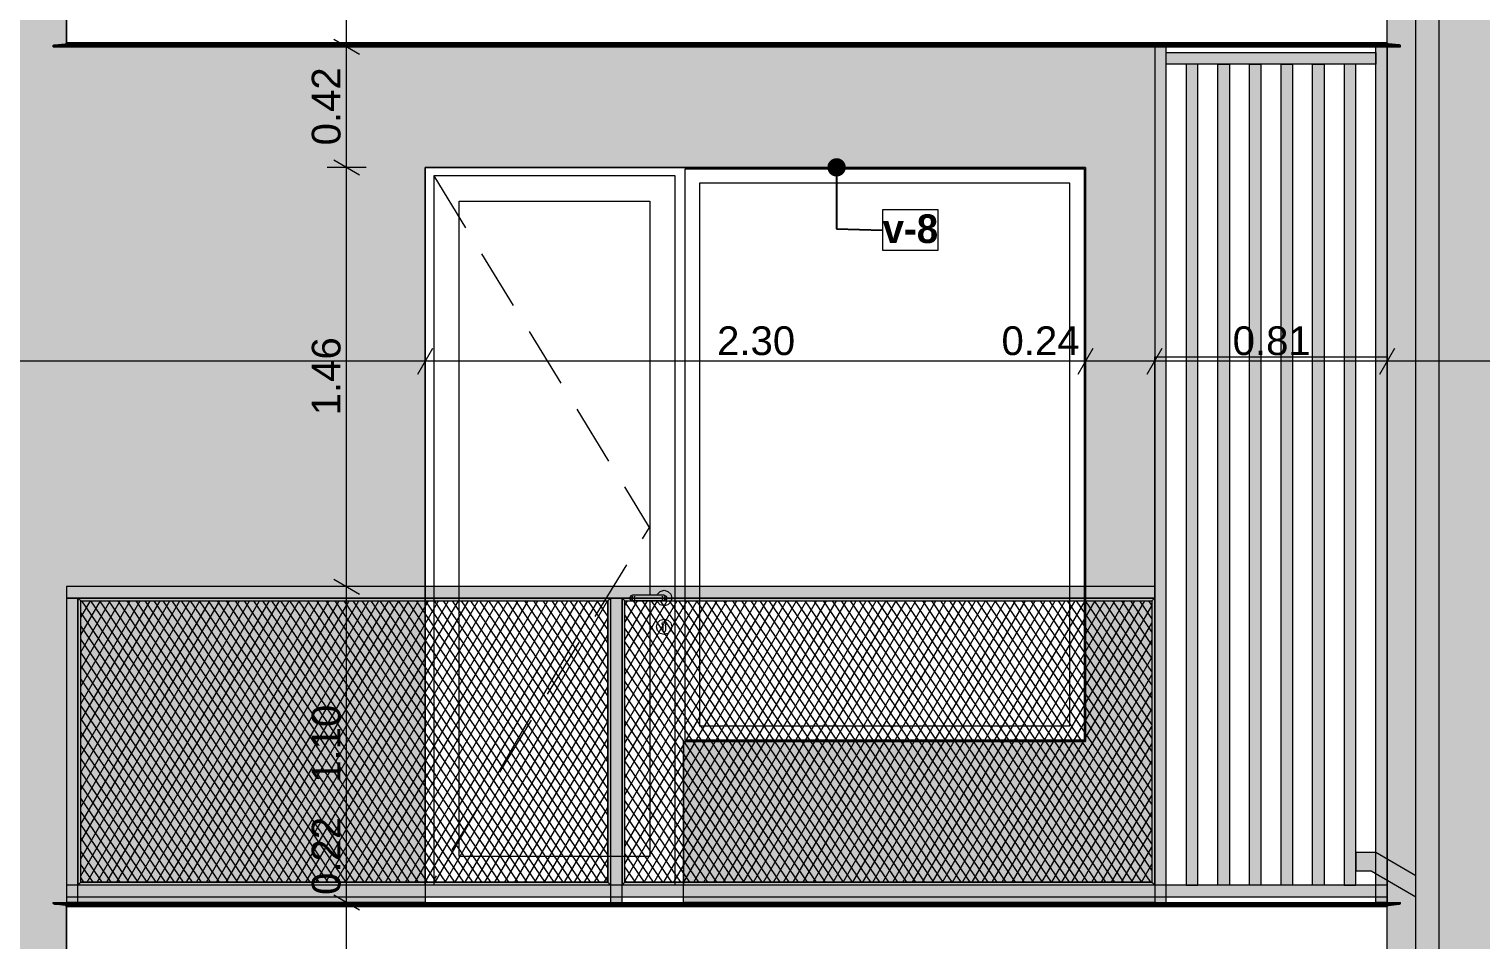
# Model space of a CAD drawing. Header units: millimetres. Extents: x 475206255 to 476720147, y 4620882299 to 4621447368.
# Drawn here: x 475431311 to 475436368, y 4621089916 to 4621093089 of the extents above; entities that cross this region are included whole.
import ezdxf

# ---------------------------------------------------------------- set-up
doc = ezdxf.new("R2010")
doc.units = ezdxf.units.MM
doc.header["$MEASUREMENT"] = 0
doc.set_wipeout_variables(frame=1)
doc.linetypes.add('Hidden Line', pattern=[317.5, 211.666667, -105.833333])
for name, color, linetype, lineweight in [('0_Pen_No__250_Pen_No__255', 255, 'Continuous', 0), ('0_Pen_No__250_Pen_No__7', 7, 'Continuous', 0), ('2D Drafting - General_Pen_No__7_Pen_No__7', 7, 'Continuous', 0), ('Dimensioning - General_Pen_No__142', 142, 'Continuous', 0), ('New_2D Drafting - General_Pen_No__30_Pen_No__9_Pen_No__9_Pen_No__255', 255, 'Continuous', 0), ('New_2D Drafting - General_Pen_No__30_Pen_No__9_Pen_No__9_Pen_No__7', 7, 'Continuous', 0), ('New_2D Drafting - General_Pen_No__4', 7, 'Continuous', 0), ('New_2D Drafting - General_Pen_No__7', 7, 'Continuous', 0), ('New_Annotation - Label_Pen_No__1', 1, 'Continuous', 0), ('New_Structural - Bearing_Pen_No__250', 7, 'Continuous', 0), ('Structural - Bearing_Pen_No__250', 7, 'Continuous', 0)]:
    doc.layers.add(name, color=color, linetype=linetype, lineweight=lineweight)
doc.layers.add('Dimensioning - General', color=7, linetype='Continuous')
doc.layers.add('New_2D Drafting - General_Pen_No__30_Pen_No__9_Pen_No__9_Pen_No__254', color=7, linetype='Continuous', lineweight=0, true_color=0xcccccc)
doc.styles.add('GENERATED_STYLE_2', font='arial.ttf')
doc.styles.add('GENERATED_STYLE_5', font='')
doc.styles.get('GENERATED_STYLE_5').set_extended_font_data('Avaza', bold=True)
doc.dimstyles.new('GENERATED_STYLE__1', dxfattribs={"dimtxt": 100, "dimasz": 68.640772, "dimexe": 0.18, "dimexo": 0.0625, "dimgap": 0, "dimtad": 1, "dimlfac": 0.001, "dimzin": 0, "dimdsep": 46, "dimtxsty": 'GENERATED_STYLE_2', "dimblk": 'ARROWHEAD_2', "dimblk1": 'ARROWHEAD_2', "dimblk2": 'ARROWHEAD_2', "dimcen": 0.09, "dimse1": 1, "dimse2": 1, "dimclrd": 142, "dimclre": 142, "dimclrt": 142, "dimadec": 0, "dimazin": 0, "dimtfac": 1, "dimtdec": 4, "dimtmove": 0, "dimatfit": 3, "dimfxl": 1, "dimtolj": 1, "dimtzin": 0, "dimarcsym": 0})
doc.dimstyles.new('GENERATED_STYLE__18', dxfattribs={"dimtxt": 100, "dimasz": 68.640772, "dimexe": 0.18, "dimexo": 0.0625, "dimgap": 0, "dimtad": 1, "dimtih": 1, "dimtoh": 1, "dimlfac": 0.001, "dimzin": 0, "dimdsep": 46, "dimtxsty": 'GENERATED_STYLE_2', "dimblk": 'ARROWHEAD_2', "dimblk1": 'ARROWHEAD_2', "dimblk2": 'ARROWHEAD_2', "dimcen": 0.09, "dimse1": 1, "dimse2": 1, "dimclrd": 142, "dimclre": 142, "dimclrt": 142, "dimadec": 0, "dimazin": 0, "dimtfac": 1, "dimtdec": 4, "dimtmove": 0, "dimatfit": 3, "dimfxl": 1, "dimtolj": 1, "dimtzin": 0, "dimarcsym": 0})
doc.dimstyles.new('GENERATED_STYLE__33', dxfattribs={"dimtxt": 0.18, "dimasz": 127.68, "dimexe": 0.18, "dimexo": 0.0625, "dimgap": 0, "dimtad": 0, "dimtih": 1, "dimtoh": 1, "dimdec": 4, "dimzin": 0, "dimdsep": 46, "dimcen": 0.09, "dimadec": 0, "dimazin": 0, "dimtfac": 1, "dimtdec": 4, "dimtmove": 0, "dimatfit": 3, "dimldrblk": 'ARROWHEAD_11', "dimfxl": 1, "dimtolj": 1, "dimtzin": 0, "dimarcsym": 0})
pattern_1 = [(60, (475826095.757, 4621095193.19), (-25.980762, 15), []), (124.306619, (475826095.757, 4621095193.19), (23.8156986, 11.25), [])]

# ---------------------------------------------------------------- blocks, each defined once
blk = doc.blocks.new('ARROWHEAD_11')
at = {"color": 0, "linetype": 'Continuous', "lineweight": 0}
blk.add_line((0, 0), (-1, 0), dxfattribs=at)
at = {"color": 0, "linetype": 'Continuous', "lineweight": 0, "const_width": 0.25, "flags": 128}
blk.add_lwpolyline([(-0.125, 0, 1), (0.125, 0, 1)], format="xyb", close=True, dxfattribs=at)
blk = doc.blocks.new('*D2090', base_point=(475826095.8, 4621095193.2))
at = {"layer": 'Dimensioning - General_Pen_No__142', "color": 142, "linetype": 'Continuous', "lineweight": 0, "transparency": 16777216}
for p, q in [((475434415.7, 4621084878.1), (475434467.9, 4621084968.4)), ((475434441.8, 4621084991), (475434441.8, 4621084855.5)), ((475439685.7, 4621084878.1), (475439737.9, 4621084968.4)), ((475439711.8, 4621084991), (475439711.8, 4621084855.5)), ((475439711.8, 4621084923.2), (475434441.8, 4621084923.2)), ((475439756, 4621084923.2), (475439711.8, 4621084923.2))]:
    blk.add_line(p, q, dxfattribs=at)
at = {"layer": 'Dimensioning - General_Pen_No__142', "color": 142, "lineweight": 0, "transparency": 16777216, "insert": (475436943.4, 4621084943.2), "char_height": 100, "attachment_point": 7, "style": 'GENERATED_STYLE_2'}
blk.add_mtext('\\A1;{\\pql;\\fArial|b0|i0|c204|p0;\\W1.000000;5.27}', dxfattribs=at)
blk = doc.blocks.new('ARROWHEAD_2')
at = {"color": 0, "linetype": 'Continuous', "lineweight": 0}
for p, q in [((0, 0), (-1, 0)), ((-0.378, -0.655), (0.378, 0.655))]:
    blk.add_line(p, q, dxfattribs=at)
blk = doc.blocks.new('*D2094', base_point=(475826095.8, 4621095193.2))
at = {"layer": 'Dimensioning - General_Pen_No__142', "color": 142, "linetype": 'Continuous', "lineweight": 0, "transparency": 16777216}
for p, q in [((475429216.1, 4621084878.1), (475429268.2, 4621084968.4)), ((475429242.1, 4621084991), (475429242.1, 4621084855.5)), ((475432815.7, 4621084878.1), (475432867.9, 4621084968.4)), ((475432841.8, 4621084991), (475432841.8, 4621084855.5)), ((475432841.8, 4621084923.2), (475429242.1, 4621084923.2))]:
    blk.add_line(p, q, dxfattribs=at)
at = {"layer": 'Dimensioning - General_Pen_No__142', "color": 142, "lineweight": 0, "transparency": 16777216, "insert": (475430908.5, 4621084943.2), "char_height": 100, "attachment_point": 7, "style": 'GENERATED_STYLE_2'}
blk.add_mtext('\\A1;{\\pql;\\fArial|b0|i0|c204|p0;\\W1.000000;3.60}', dxfattribs=at)
blk = doc.blocks.new('*D2104', base_point=(475826095.8, 4621095193.2))
at = {"layer": 'Dimensioning - General_Pen_No__142', "color": 142, "linetype": 'Continuous', "lineweight": 0, "transparency": 16777216}
for p, q in [((475432485.3, 4621090047), (475432349.8, 4621090047)), ((475432372.4, 4621090073.1), (475432462.7, 4621090021)), ((475432417.5, 4621089827), (475432417.5, 4621090047)), ((475432485.3, 4621089827), (475432349.8, 4621089827)), ((475432372.4, 4621089853.1), (475432462.7, 4621089801))]:
    blk.add_line(p, q, dxfattribs=at)
blk = doc.blocks.new('*D2105', base_point=(475826095.8, 4621095193.2))
at = {"layer": 'Dimensioning - General_Pen_No__142', "color": 142, "linetype": 'Continuous', "lineweight": 0, "transparency": 16777216}
for p, q in [((475432485.3, 4621091147.1), (475432349.8, 4621091147.1)), ((475432372.4, 4621091173.1), (475432462.7, 4621091121)), ((475432417.5, 4621090047), (475432417.5, 4621091147.1)), ((475432485.3, 4621090047), (475432349.8, 4621090047)), ((475432372.4, 4621090073.1), (475432462.7, 4621090021))]:
    blk.add_line(p, q, dxfattribs=at)
at = {"layer": 'Dimensioning - General_Pen_No__142', "color": 142, "lineweight": 0, "transparency": 16777216, "char_height": 100, "attachment_point": 7, "rotation": 90, "style": 'GENERATED_STYLE_2'}
for s, insert in [('\\A1;{\\pql;\\fArial|b0|i0|c204|p0;\\W1.000000;1.10}', (475432397.5, 4621090463.6)), ('\\A1;{\\pql;\\fArial|b0|i0|c204|p0;\\W1.000000;0.22}', (475432397.5, 4621090073.2))]:
    blk.add_mtext(s, dxfattribs=dict(at, insert=insert))
blk = doc.blocks.new('*D2106', base_point=(475826095.8, 4621095193.2))
at = {"layer": 'Dimensioning - General_Pen_No__142', "color": 142, "linetype": 'Continuous', "lineweight": 0, "transparency": 16777216}
for p, q in [((475432485.3, 4621092607), (475432349.8, 4621092607)), ((475432372.4, 4621092633.1), (475432462.7, 4621092581)), ((475432417.5, 4621091147.1), (475432417.5, 4621092607)), ((475432485.3, 4621091147.1), (475432349.8, 4621091147.1)), ((475432372.4, 4621091173.1), (475432462.7, 4621091121))]:
    blk.add_line(p, q, dxfattribs=at)
at = {"layer": 'Dimensioning - General_Pen_No__142', "color": 142, "lineweight": 0, "transparency": 16777216, "insert": (475432397.5, 4621091743.6), "char_height": 100, "attachment_point": 7, "rotation": 90, "style": 'GENERATED_STYLE_2'}
blk.add_mtext('\\A1;{\\pql;\\fArial|b0|i0|c204|p0;\\W1.000000;1.46}', dxfattribs=at)
blk = doc.blocks.new('*D2107', base_point=(475826095.8, 4621095193.2))
at = {"layer": 'Dimensioning - General_Pen_No__142', "color": 142, "linetype": 'Continuous', "lineweight": 0, "transparency": 16777216}
for p, q in [((475432485.3, 4621093027), (475432349.8, 4621093027)), ((475432372.4, 4621093053.1), (475432462.7, 4621093001)), ((475432417.5, 4621092607), (475432417.5, 4621093027)), ((475432485.3, 4621092607), (475432349.8, 4621092607)), ((475432372.4, 4621092633.1), (475432462.7, 4621092581))]:
    blk.add_line(p, q, dxfattribs=at)
at = {"layer": 'Dimensioning - General_Pen_No__142', "color": 142, "lineweight": 0, "transparency": 16777216, "insert": (475432397.5, 4621092683.6), "char_height": 100, "attachment_point": 7, "rotation": 90, "style": 'GENERATED_STYLE_2'}
blk.add_mtext('\\A1;{\\pql;\\fArial|b0|i0|c204|p0;\\W1.000000;0.42}', dxfattribs=at)
blk = doc.blocks.new('*D2108', base_point=(475826095.8, 4621095193.2))
at = {"layer": 'Dimensioning - General_Pen_No__142', "color": 142, "linetype": 'Continuous', "lineweight": 0, "transparency": 16777216}
for p, q in [((475432372.4, 4621094373.1), (475432462.7, 4621094321)), ((475432485.3, 4621094347.1), (475432349.8, 4621094347.1)), ((475432417.5, 4621093027), (475432417.5, 4621094347.1)), ((475432485.3, 4621093027), (475432349.8, 4621093027)), ((475432372.4, 4621093053.1), (475432462.7, 4621093001))]:
    blk.add_line(p, q, dxfattribs=at)
at = {"layer": 'Dimensioning - General_Pen_No__142', "color": 142, "lineweight": 0, "transparency": 16777216, "insert": (475432397.5, 4621093553.6), "char_height": 100, "attachment_point": 7, "rotation": 90, "style": 'GENERATED_STYLE_2'}
blk.add_mtext('\\A1;{\\pql;\\fArial|b0|i0|c204|p0;\\W1.000000;1.32}', dxfattribs=at)
blk = doc.blocks.new('*D2116', base_point=(475826095.8, 4621095193.2))
at = {"layer": 'Dimensioning - General_Pen_No__142', "color": 142, "linetype": 'Continuous', "lineweight": 0, "transparency": 16777216}
for p, q in [((475424003.7, 4621090047), (475423868.2, 4621090047)), ((475423890.8, 4621090073.1), (475423981.1, 4621090021)), ((475423935.9, 4621089827), (475423935.9, 4621090047)), ((475424003.7, 4621089827), (475423868.2, 4621089827)), ((475423890.8, 4621089853.1), (475423981.1, 4621089801))]:
    blk.add_line(p, q, dxfattribs=at)
blk = doc.blocks.new('*D2117', base_point=(475826095.8, 4621095193.2))
at = {"layer": 'Dimensioning - General_Pen_No__142', "color": 142, "linetype": 'Continuous', "lineweight": 0, "transparency": 16777216}
for p, q in [((475424003.7, 4621091147.1), (475423868.2, 4621091147.1)), ((475423890.8, 4621091173.1), (475423981.1, 4621091121)), ((475423935.9, 4621090047), (475423935.9, 4621091147.1)), ((475424003.7, 4621090047), (475423868.2, 4621090047)), ((475423890.8, 4621090073.1), (475423981.1, 4621090021))]:
    blk.add_line(p, q, dxfattribs=at)
at = {"layer": 'Dimensioning - General_Pen_No__142', "color": 142, "lineweight": 0, "transparency": 16777216, "char_height": 100, "attachment_point": 7, "rotation": 90, "style": 'GENERATED_STYLE_2'}
for s, insert in [('\\A1;{\\pql;\\fArial|b0|i0|c204|p0;\\W1.000000;1.10}', (475423915.9, 4621090463.6)), ('\\A1;{\\pql;\\fArial|b0|i0|c204|p0;\\W1.000000;0.22}', (475423915.9, 4621090073.2))]:
    blk.add_mtext(s, dxfattribs=dict(at, insert=insert))
blk = doc.blocks.new('*D2118', base_point=(475826095.8, 4621095193.2))
at = {"layer": 'Dimensioning - General_Pen_No__142', "color": 142, "linetype": 'Continuous', "lineweight": 0, "transparency": 16777216}
for p, q in [((475424003.7, 4621092807.1), (475423868.2, 4621092807.1)), ((475423890.8, 4621092833.1), (475423981.1, 4621092781)), ((475423935.9, 4621091147.1), (475423935.9, 4621092807.1)), ((475424003.7, 4621091147.1), (475423868.2, 4621091147.1)), ((475423890.8, 4621091173.1), (475423981.1, 4621091121))]:
    blk.add_line(p, q, dxfattribs=at)
at = {"layer": 'Dimensioning - General_Pen_No__142', "color": 142, "lineweight": 0, "transparency": 16777216, "char_height": 100, "attachment_point": 7, "rotation": 90, "style": 'GENERATED_STYLE_2'}
for s, insert in [('\\A1;{\\pql;\\fArial|b0|i0|c204|p0;\\W1.000000;0.22}', (475423915.9, 4621092514)), ('\\A1;{\\pql;\\fArial|b0|i0|c204|p0;\\W1.000000;1.66}', (475423915.9, 4621091843.6))]:
    blk.add_mtext(s, dxfattribs=dict(at, insert=insert))
blk = doc.blocks.new('*D2119', base_point=(475826095.8, 4621095193.2))
at = {"layer": 'Dimensioning - General_Pen_No__142', "color": 142, "linetype": 'Continuous', "lineweight": 0, "transparency": 16777216}
for p, q in [((475424003.7, 4621093027), (475423868.2, 4621093027)), ((475423890.8, 4621093053.1), (475423981.1, 4621093001)), ((475423935.9, 4621092807.1), (475423935.9, 4621093027)), ((475424003.7, 4621092807.1), (475423868.2, 4621092807.1)), ((475423890.8, 4621092833.1), (475423981.1, 4621092781))]:
    blk.add_line(p, q, dxfattribs=at)
blk = doc.blocks.new('*D2120', base_point=(475826095.8, 4621095193.2))
at = {"layer": 'Dimensioning - General_Pen_No__142', "color": 142, "linetype": 'Continuous', "lineweight": 0, "transparency": 16777216}
for p, q in [((475423890.8, 4621094373.1), (475423981.1, 4621094321)), ((475424003.7, 4621094347.1), (475423868.2, 4621094347.1)), ((475423935.9, 4621093027), (475423935.9, 4621094347.1)), ((475424003.7, 4621093027), (475423868.2, 4621093027)), ((475423890.8, 4621093053.1), (475423981.1, 4621093001))]:
    blk.add_line(p, q, dxfattribs=at)
at = {"layer": 'Dimensioning - General_Pen_No__142', "color": 142, "lineweight": 0, "transparency": 16777216, "insert": (475423915.9, 4621093553.6), "char_height": 100, "attachment_point": 7, "rotation": 90, "style": 'GENERATED_STYLE_2'}
blk.add_mtext('\\A1;{\\pql;\\fArial|b0|i0|c204|p0;\\W1.000000;1.32}', dxfattribs=at)
blk = doc.blocks.new('*D2248', base_point=(475826095.8, 4621095193.2))
at = {"layer": 'Dimensioning - General_Pen_No__142', "color": 142, "linetype": 'Continuous', "lineweight": 0, "transparency": 16777216}
for p, q in [((475436041.7, 4621091999.6), (475436041.7, 4621091864.2)), ((475439711.8, 4621091999.6), (475439711.8, 4621091864.2)), ((475436015.6, 4621091886.8), (475436067.7, 4621091977.1)), ((475439685.7, 4621091886.8), (475439737.9, 4621091977.1)), ((475439711.8, 4621091931.9), (475436041.7, 4621091931.9)), ((475439756, 4621091931.9), (475439711.8, 4621091931.9))]:
    blk.add_line(p, q, dxfattribs=at)
at = {"layer": 'Dimensioning - General_Pen_No__142', "color": 142, "lineweight": 0, "transparency": 16777216, "insert": (475437743.3, 4621091951.9), "char_height": 100, "attachment_point": 7, "style": 'GENERATED_STYLE_2'}
blk.add_mtext('\\A1;{\\pql;\\fArial|b0|i0|c204|p0;\\W1.000000;3.67}', dxfattribs=at)
blk = doc.blocks.new('*D2249', base_point=(475826095.8, 4621095193.2))
at = {"layer": 'Dimensioning - General_Pen_No__142', "color": 142, "linetype": 'Continuous', "lineweight": 0, "transparency": 16777216}
for p, q in [((475435231.7, 4621091999.6), (475435231.7, 4621091864.2)), ((475436041.7, 4621091999.6), (475436041.7, 4621091864.2)), ((475435205.6, 4621091886.8), (475435257.7, 4621091977.1)), ((475436015.6, 4621091886.8), (475436067.7, 4621091977.1)), ((475436041.7, 4621091931.9), (475435231.7, 4621091931.9))]:
    blk.add_line(p, q, dxfattribs=at)
at = {"layer": 'Dimensioning - General_Pen_No__142', "color": 142, "lineweight": 0, "transparency": 16777216, "insert": (475435503.2, 4621091951.9), "char_height": 100, "attachment_point": 7, "style": 'GENERATED_STYLE_2'}
blk.add_mtext('\\A1;{\\pql;\\fArial|b0|i0|c204|p0;\\W1.000000;0.81}', dxfattribs=at)
blk = doc.blocks.new('*D2250', base_point=(475826095.8, 4621095193.2))
at = {"layer": 'Dimensioning - General_Pen_No__142', "color": 142, "linetype": 'Continuous', "lineweight": 0, "transparency": 16777216}
for p, q in [((475434991.2, 4621091999.6), (475434991.2, 4621091864.2)), ((475435231.7, 4621091999.6), (475435231.7, 4621091864.2)), ((475434965.1, 4621091886.8), (475435017.3, 4621091977.1)), ((475435205.6, 4621091886.8), (475435257.7, 4621091977.1)), ((475435231.7, 4621091931.9), (475434991.2, 4621091931.9))]:
    blk.add_line(p, q, dxfattribs=at)
blk = doc.blocks.new('*D2251', base_point=(475826095.8, 4621095193.2))
at = {"layer": 'Dimensioning - General_Pen_No__142', "color": 142, "linetype": 'Continuous', "lineweight": 0, "transparency": 16777216}
for p, q in [((475432691.2, 4621091999.6), (475432691.2, 4621091864.2)), ((475434991.2, 4621091999.6), (475434991.2, 4621091864.2)), ((475432665.1, 4621091886.8), (475432717.3, 4621091977.1)), ((475434965.1, 4621091886.8), (475435017.3, 4621091977.1)), ((475434991.2, 4621091931.9), (475432691.2, 4621091931.9))]:
    blk.add_line(p, q, dxfattribs=at)
at = {"layer": 'Dimensioning - General_Pen_No__142', "color": 142, "lineweight": 0, "transparency": 16777216, "char_height": 100, "attachment_point": 7, "style": 'GENERATED_STYLE_2'}
for s, insert in [('\\A1;{\\pql;\\fArial|b0|i0|c204|p0;\\W1.000000;2.30}', (475433707.7, 4621091951.9)), ('\\A1;{\\pql;\\fArial|b0|i0|c204|p0;\\W1.000000;0.24}', (475434698.2, 4621091951.9))]:
    blk.add_mtext(s, dxfattribs=dict(at, insert=insert))
blk = doc.blocks.new('*D2252', base_point=(475826095.8, 4621095193.2))
at = {"layer": 'Dimensioning - General_Pen_No__142', "color": 142, "linetype": 'Continuous', "lineweight": 0, "transparency": 16777216}
for p, q in [((475429242.1, 4621091999.6), (475429242.1, 4621091864.2)), ((475432691.2, 4621091999.6), (475432691.2, 4621091864.2)), ((475429216.1, 4621091886.8), (475429268.2, 4621091977.1)), ((475432665.1, 4621091886.8), (475432717.3, 4621091977.1)), ((475432691.2, 4621091931.9), (475429242.1, 4621091931.9))]:
    blk.add_line(p, q, dxfattribs=at)
at = {"layer": 'Dimensioning - General_Pen_No__142', "color": 142, "lineweight": 0, "transparency": 16777216, "insert": (475430833.2, 4621091951.9), "char_height": 100, "attachment_point": 7, "style": 'GENERATED_STYLE_2'}
blk.add_mtext('\\A1;{\\pql;\\fArial|b0|i0|c204|p0;\\W1.000000;3.45}', dxfattribs=at)

msp = doc.modelspace()

# ---------------------------------------------------------------- hatches: boundary and pattern name
at = {"layer": '0_Pen_No__250_Pen_No__255', "linetype": 'Continuous', "lineweight": 0, "true_color": 0x3f3f3f}
for points in [[(475436221.675, 4621083106.336), (475436141.675, 4621083094.884), (475436141.675, 4621093339.995), (475436221.675, 4621093339.995)], [(475436141.675, 4621090066.492), (475436141.675, 4621090139.995), (475436001.675, 4621090220.907), (475435931.675, 4621090220.907), (475435931.675, 4621090156.907), (475435985.232, 4621090156.907)]]:
    msp.add_hatch(color=250, dxfattribs=at).paths.add_polyline_path(points)
at = {"layer": 'New_2D Drafting - General_Pen_No__30_Pen_No__9_Pen_No__9_Pen_No__254', "linetype": 'Continuous', "lineweight": 0, "true_color": 0xcccccc}
h = msp.add_hatch(dxfattribs=at)
h.set_pattern_fill('BRICK___RUNNING_BOND', color=254, style=0, pattern_type=2)
h.set_pattern_definition([(0, (475432041.68, 4621091916.26), (0, 66.64), []), (90, (475432041.68, 4621091916.26), (-244.8, 0), [66.64, -66.64]), (90, (475432164.08, 4621091982.9), (-244.8, 0), [66.64, -66.64])])
h.paths.add_polyline_path([(475424371.373, 4621096906.641), (475439711.81, 4621096906.638), (475439711.82, 4621083607.048), (475424371.373, 4621083607.048)])
h.paths.add_polyline_path([(475429041.371, 4621086207.044), (475430641.371, 4621086207.044), (475430641.371, 4621084607.044), (475429041.371, 4621084607.044)], flags=0)
h.paths.add_polyline_path([(475428342.137, 4621092607.044), (475428342.137, 4621091007.044), (475429242.137, 4621091007.044), (475429242.137, 4621092607.044)], flags=0)
h.paths.add_polyline_path([(475428342.137, 4621094207.044), (475428342.137, 4621095807.045), (475429242.137, 4621095807.045), (475429242.137, 4621094207.044)], flags=0)
h.paths.add_polyline_path([(475428342.137, 4621089407.044), (475428342.137, 4621087807.044), (475429242.137, 4621087807.044), (475429242.137, 4621089407.044)], flags=0)
h.paths.add_polyline_path([(475435231.675, 4621093027.05), (475435231.675, 4621090047.084), (475433591.204, 4621090047.084), (475433591.204, 4621090607.044), (475434991.204, 4621090607.044), (475434991.204, 4621092607.044), (475432691.204, 4621092607.044), (475432691.204, 4621090047.084), (475431441.676, 4621090047.084), (475431441.676, 4621089827.05), (475435231.675, 4621089827.05), (475435231.675, 4621086847.05), (475433591.204, 4621086847.05), (475433591.204, 4621087407.044), (475434991.204, 4621087407.044), (475434991.204, 4621089407.044), (475433591.204, 4621089407.044), (475432691.204, 4621089407.044), (475432691.204, 4621086847.05), (475431441.676, 4621086847.05), (475431441.676, 4621086627.05), (475436041.675, 4621086627.05), (475436041.675, 4621086847.05), (475436041.675, 4621089827.05), (475436041.675, 4621090047.084), (475436041.675, 4621096447.05), (475435231.675, 4621096447.05), (475431441.676, 4621096447.05), (475431441.676, 4621096227.05), (475435231.675, 4621096227.05), (475435231.675, 4621093247.084), (475433591.204, 4621093247.084), (475433591.204, 4621093807.044), (475434991.204, 4621093807.044), (475434991.204, 4621095807.044), (475432691.204, 4621095807.044), (475432691.204, 4621093807.044), (475432691.204, 4621093247.084), (475431441.676, 4621093247.084), (475431441.676, 4621093027.05)], flags=0)
h.paths.add_polyline_path([(475434441.816, 4621084607.045), (475434441.816, 4621086207.044), (475432841.816, 4621086207.044), (475432841.816, 4621084607.045)], flags=0)
at = {"layer": 'New_2D Drafting - General_Pen_No__30_Pen_No__9_Pen_No__9_Pen_No__255', "linetype": 'Continuous', "lineweight": 0}
for points in [[(475435271.675, 4621093027.05), (475435231.675, 4621093027.05), (475435231.675, 4621090047.05), (475435271.675, 4621090047.05)], [(475436001.675, 4621093007.05), (475436001.675, 4621092966.963), (475435271.675, 4621092966.963), (475435271.675, 4621093007.05)], [(475436001.675, 4621093027.05), (475436041.675, 4621093027.05), (475436041.675, 4621090047.05), (475436001.675, 4621090047.05)], [(475435381.675, 4621092966.963), (475435341.675, 4621092966.963), (475435341.675, 4621090107.05), (475435381.675, 4621090107.05)], [(475435451.675, 4621092966.963), (475435491.675, 4621092966.963), (475435491.675, 4621090107.05), (475435451.675, 4621090107.05)], [(475435561.675, 4621092966.963), (475435601.675, 4621092966.963), (475435601.675, 4621090107.05), (475435561.675, 4621090107.05)], [(475435671.675, 4621092966.963), (475435711.675, 4621092966.963), (475435711.675, 4621090107.05), (475435671.675, 4621090107.05)], [(475435781.675, 4621092966.963), (475435821.675, 4621092966.963), (475435821.675, 4621090107.05), (475435781.675, 4621090107.05)], [(475435931.675, 4621092966.963), (475435891.675, 4621092966.963), (475435891.675, 4621090107.05), (475435931.675, 4621090107.05)], [(475431441.675, 4621091147.077), (475431441.675, 4621091107.077), (475435231.675, 4621091107.077), (475435231.675, 4621091147.077)], [(475431441.675, 4621090047.083), (475431481.675, 4621090047.083), (475431481.675, 4621091107.077), (475431441.675, 4621091107.077)], [(475431481.675, 4621090107.05), (475431491.675, 4621090117.05), (475431491.675, 4621091097.077), (475431481.675, 4621091107.077)], [(475433326.675, 4621091097.077), (475433336.675, 4621091107.077), (475431481.675, 4621091107.077), (475431491.675, 4621091097.077)], [(475433336.675, 4621090107.05), (475433326.675, 4621090117.05), (475433326.675, 4621091097.077), (475433336.675, 4621091107.077)], [(475433336.675, 4621090047.05), (475433376.675, 4621090047.05), (475433376.675, 4621091107.077), (475433336.675, 4621091107.077)], [(475435221.675, 4621091097.077), (475435231.675, 4621091107.077), (475433376.675, 4621091107.077), (475433386.675, 4621091097.077)], [(475433376.675, 4621090107.05), (475433386.675, 4621090117.05), (475433386.675, 4621091097.077), (475433376.675, 4621091107.077)], [(475435231.675, 4621091107.077), (475435221.675, 4621091097.077), (475435221.675, 4621090117.05), (475435231.675, 4621090107.05)], [(475431441.675, 4621090107.076), (475431441.675, 4621090067.076), (475436041.675, 4621090067.076), (475436041.675, 4621090107.076)], [(475433326.675, 4621090117.05), (475433336.675, 4621090107.05), (475431481.675, 4621090107.05), (475431491.675, 4621090117.05)], [(475435221.675, 4621090117.05), (475435231.675, 4621090107.05), (475433376.675, 4621090107.05), (475433386.675, 4621090117.05)]]:
    msp.add_hatch(color=255, dxfattribs=at).paths.add_polyline_path(points)
at = {"layer": 'New_2D Drafting - General_Pen_No__7', "linetype": 'Continuous', "lineweight": 0}
h = msp.add_hatch(dxfattribs=at)
h.set_pattern_fill('BATT_INSULATION', style=0, pattern_type=2)
h.set_pattern_definition(pattern_1)
h.paths.add_polyline_path([(475431491.675, 4621091097.077), (475433326.675, 4621091097.077), (475433326.675, 4621090117.05), (475431491.675, 4621090117.05)])
h = msp.add_hatch(dxfattribs=at)
h.set_pattern_fill('BATT_INSULATION', style=0, pattern_type=2)
h.set_pattern_definition(pattern_1)
h.paths.add_polyline_path([(475433386.675, 4621091097.077), (475435221.675, 4621091097.077), (475435221.675, 4621090117.05), (475433386.675, 4621090117.05)])

# ---------------------------------------------------------------- linework, layer by layer
at = {"layer": '0_Pen_No__250_Pen_No__7', "color": 7, "linetype": 'Continuous', "lineweight": 0, "flags": 128}
for points in [[(475436221.675, 4621083106.336), (475436141.675, 4621083094.884), (475436141.675, 4621093339.995), (475436221.675, 4621093339.995)], [(475436141.675, 4621090066.492), (475436141.675, 4621090139.995), (475436001.675, 4621090220.907), (475435931.675, 4621090220.907), (475435931.675, 4621090156.907), (475435985.232, 4621090156.907)]]:
    msp.add_lwpolyline(points, close=True, dxfattribs=at)
at = {"layer": '2D Drafting - General_Pen_No__7_Pen_No__7', "color": 7, "linetype": 'Hidden Line', "lineweight": 0, "flags": 128}
msp.add_lwpolyline([(475432721.204, 4621092577.044), (475433471.208, 4621091352.924), (475432721.989, 4621090128.33)], dxfattribs=at)
at = {"layer": 'New_2D Drafting - General_Pen_No__30_Pen_No__9_Pen_No__9_Pen_No__7', "color": 7, "linetype": 'Continuous', "lineweight": 0, "flags": 128}
for points in [[(475436041.675, 4621089827.05), (475436041.675, 4621090047.084), (475436041.675, 4621096447.05)], [(475431441.676, 4621093247.084), (475431441.676, 4621093027.05), (475435231.675, 4621093027.05), (475435231.675, 4621090047.084), (475433591.204, 4621090047.084), (475433591.204, 4621090607.044), (475434991.204, 4621090607.044), (475434991.204, 4621092607.044), (475432691.204, 4621092607.044), (475432691.204, 4621090047.084), (475431441.676, 4621090047.084), (475431441.676, 4621089827.05)]]:
    msp.add_lwpolyline(points, dxfattribs=at)
for points in [[(475435271.675, 4621093027.05), (475435231.675, 4621093027.05), (475435231.675, 4621090047.05), (475435271.675, 4621090047.05)], [(475436001.675, 4621093007.05), (475436001.675, 4621092966.963), (475435271.675, 4621092966.963), (475435271.675, 4621093007.05)], [(475436001.675, 4621093027.05), (475436041.675, 4621093027.05), (475436041.675, 4621090047.05), (475436001.675, 4621090047.05)], [(475435381.675, 4621092966.963), (475435341.675, 4621092966.963), (475435341.675, 4621090107.05), (475435381.675, 4621090107.05)], [(475435451.675, 4621092966.963), (475435491.675, 4621092966.963), (475435491.675, 4621090107.05), (475435451.675, 4621090107.05)], [(475435561.675, 4621092966.963), (475435601.675, 4621092966.963), (475435601.675, 4621090107.05), (475435561.675, 4621090107.05)], [(475435671.675, 4621092966.963), (475435711.675, 4621092966.963), (475435711.675, 4621090107.05), (475435671.675, 4621090107.05)], [(475435781.675, 4621092966.963), (475435821.675, 4621092966.963), (475435821.675, 4621090107.05), (475435781.675, 4621090107.05)], [(475435931.675, 4621092966.963), (475435891.675, 4621092966.963), (475435891.675, 4621090107.05), (475435931.675, 4621090107.05)], [(475436041.675, 4621090107.076), (475435231.675, 4621090107.076), (475435231.675, 4621091947.203), (475436041.675, 4621091947.203)], [(475431441.675, 4621091147.077), (475431441.675, 4621091107.077), (475435231.675, 4621091107.077), (475435231.675, 4621091147.077)], [(475431441.675, 4621090047.083), (475431481.675, 4621090047.083), (475431481.675, 4621091107.077), (475431441.675, 4621091107.077)], [(475431481.675, 4621090107.05), (475431491.675, 4621090117.05), (475431491.675, 4621091097.077), (475431481.675, 4621091107.077)], [(475433326.675, 4621091097.077), (475433336.675, 4621091107.077), (475431481.675, 4621091107.077), (475431491.675, 4621091097.077)], [(475433336.675, 4621090107.05), (475433326.675, 4621090117.05), (475433326.675, 4621091097.077), (475433336.675, 4621091107.077)], [(475433336.675, 4621090047.05), (475433376.675, 4621090047.05), (475433376.675, 4621091107.077), (475433336.675, 4621091107.077)], [(475435221.675, 4621091097.077), (475435231.675, 4621091107.077), (475433376.675, 4621091107.077), (475433386.675, 4621091097.077)], [(475433376.675, 4621090107.05), (475433386.675, 4621090117.05), (475433386.675, 4621091097.077), (475433376.675, 4621091107.077)], [(475435231.675, 4621091107.077), (475435221.675, 4621091097.077), (475435221.675, 4621090117.05), (475435231.675, 4621090107.05)], [(475431441.675, 4621090107.076), (475431441.675, 4621090067.076), (475436041.675, 4621090067.076), (475436041.675, 4621090107.076)], [(475433326.675, 4621090117.05), (475433336.675, 4621090107.05), (475431481.675, 4621090107.05), (475431491.675, 4621090117.05)], [(475435221.675, 4621090117.05), (475435231.675, 4621090107.05), (475433376.675, 4621090107.05), (475433386.675, 4621090117.05)]]:
    msp.add_lwpolyline(points, close=True, dxfattribs=at)
at = {"layer": 'New_2D Drafting - General_Pen_No__4', "color": 7, "linetype": 'Continuous', "lineweight": 0, "flags": 128}
for points in [[(475431491.675, 4621091097.077), (475433326.675, 4621091097.077), (475433326.675, 4621090117.05), (475431491.675, 4621090117.05)], [(475433386.675, 4621091097.077), (475435221.675, 4621091097.077), (475435221.675, 4621090117.05), (475433386.675, 4621090117.05)]]:
    msp.add_lwpolyline(points, close=True, dxfattribs=at)
at = {"layer": 'New_Structural - Bearing_Pen_No__250', "color": 7, "linetype": 'Continuous', "lineweight": 0}
for p, q in [((475432691.204, 4621090107.044), (475432691.204, 4621092607.044)), ((475432691.204, 4621092607.044), (475433591.204, 4621092607.044)), ((475433591.204, 4621092607.044), (475434991.204, 4621092607.044)), ((475433596.204, 4621092552.044), (475433596.204, 4621092602.044)), ((475433596.204, 4621092602.044), (475434986.204, 4621092602.044)), ((475434986.204, 4621092602.044), (475434986.204, 4621092552.044)), ((475434991.204, 4621092607.044), (475434991.204, 4621090607.044)), ((475432721.204, 4621092577.044), (475432721.204, 4621090107.044)), ((475433561.204, 4621092577.044), (475432721.204, 4621092577.044)), ((475433561.204, 4621090107.044), (475433561.204, 4621092577.044)), ((475433596.204, 4621090662.044), (475433596.204, 4621092552.044)), ((475433646.204, 4621092552.044), (475433646.204, 4621090662.044)), ((475434936.204, 4621092552.044), (475433646.204, 4621092552.044)), ((475434936.204, 4621090662.044), (475434936.204, 4621092552.044)), ((475434986.204, 4621092552.044), (475434986.204, 4621090662.044)), ((475432809.204, 4621090207.044), (475432809.204, 4621092489.044)), ((475432809.204, 4621092489.044), (475433473.204, 4621092489.044)), ((475433473.204, 4621092489.044), (475433473.204, 4621091117.044)), ((475433406.133, 4621091114.115), (475433403.204, 4621091107.044)), ((475433403.204, 4621091107.044), (475433406.133, 4621091099.973)), ((475433407.685, 4621091114.115), (475433404.926, 4621091107.044)), ((475433404.926, 4621091107.044), (475433407.685, 4621091099.973)), ((475433413.204, 4621091117.044), (475433406.133, 4621091114.115)), ((475433406.133, 4621091099.973), (475433413.204, 4621091097.044)), ((475433412.499, 4621091114.115), (475433410.388, 4621091107.044)), ((475433410.388, 4621091107.044), (475433412.499, 4621091099.973)), ((475433414.346, 4621091117.044), (475433413.204, 4621091117.044)), ((475433414.346, 4621091097.044), (475433413.204, 4621091097.044)), ((475433417.597, 4621091117.044), (475433414.346, 4621091117.044)), ((475433417.597, 4621091097.044), (475433414.346, 4621091097.044)), ((475433422.464, 4621091117.044), (475433417.597, 4621091117.044)), ((475433422.464, 4621091097.044), (475433417.597, 4621091097.044)), ((475433419.705, 4621091114.115), (475433418.562, 4621091107.044)), ((475433418.562, 4621091107.044), (475433419.705, 4621091099.973)), ((475433428.204, 4621091117.044), (475433422.464, 4621091117.044)), ((475433428.204, 4621091097.044), (475433422.464, 4621091097.044)), ((475433508.204, 4621091117.044), (475433428.204, 4621091117.044)), ((475433508.204, 4621091097.044), (475433428.204, 4621091097.044)), ((475433473.204, 4621091097.044), (475433473.204, 4621090207.044)), ((475433498.883, 4621091117.044), (475433499.821, 4621091120.544)), ((475433499.821, 4621091093.544), (475433498.883, 4621091097.044)), ((475433499.821, 4621091120.544), (475433509.704, 4621091130.427)), ((475433509.704, 4621091083.662), (475433499.821, 4621091093.544)), ((475433513.944, 4621091117.044), (475433508.204, 4621091117.044)), ((475433513.944, 4621091097.044), (475433508.204, 4621091097.044)), ((475433509.704, 4621091130.427), (475433523.204, 4621091134.044)), ((475433518.81, 4621091117.044), (475433513.944, 4621091117.044)), ((475433518.81, 4621091097.044), (475433513.944, 4621091097.044)), ((475433516.703, 4621091114.115), (475433517.846, 4621091107.044)), ((475433517.846, 4621091107.044), (475433516.703, 4621091099.973)), ((475433522.062, 4621091117.044), (475433518.81, 4621091117.044)), ((475433522.062, 4621091097.044), (475433518.81, 4621091097.044)), ((475433523.204, 4621091117.044), (475433522.062, 4621091117.044)), ((475433523.204, 4621091097.044), (475433522.062, 4621091097.044)), ((475433523.204, 4621091134.044), (475433536.704, 4621091130.427)), ((475433523.204, 4621091117.044), (475433530.275, 4621091114.115)), ((475433530.275, 4621091099.973), (475433523.204, 4621091097.044)), ((475433523.908, 4621091114.115), (475433526.02, 4621091107.044)), ((475433526.02, 4621091107.044), (475433523.908, 4621091099.973)), ((475433528.723, 4621091114.115), (475433531.482, 4621091107.044)), ((475433531.482, 4621091107.044), (475433528.723, 4621091099.973)), ((475433530.275, 4621091114.115), (475433533.204, 4621091107.044)), ((475433533.204, 4621091107.044), (475433530.275, 4621091099.973)), ((475433536.704, 4621091130.427), (475433546.586, 4621091120.544)), ((475433546.586, 4621091093.544), (475433536.704, 4621091083.662)), ((475433546.586, 4621091120.544), (475433550.204, 4621091107.044)), ((475433550.204, 4621091107.044), (475433546.586, 4621091093.544)), ((475433523.204, 4621091080.044), (475433509.704, 4621091083.662)), ((475433536.704, 4621091083.662), (475433523.204, 4621091080.044)), ((475433496.204, 4621091007.044), (475433499.821, 4621091020.544)), ((475433499.821, 4621090993.544), (475433496.204, 4621091007.044)), ((475433499.821, 4621091020.544), (475433509.704, 4621091030.427)), ((475433509.704, 4621090983.662), (475433499.821, 4621090993.544)), ((475433509.704, 4621091030.427), (475433523.204, 4621091034.044)), ((475433523.204, 4621090980.044), (475433509.704, 4621090983.662)), ((475433516.484, 4621091018.684), (475433515.736, 4621091016.737)), ((475433515.736, 4621091016.737), (475433518.204, 4621091011.444)), ((475433516.484, 4621091018.684), (475433517.829, 4621091022.188)), ((475433523.204, 4621091024.47), (475433517.829, 4621091022.188)), ((475433518.204, 4621091011.444), (475433518.204, 4621091009.931)), ((475433518.204, 4621091009.931), (475433518.204, 4621091007.044)), ((475433518.204, 4621091007.044), (475433518.204, 4621091004.158)), ((475433518.204, 4621091004.158), (475433518.204, 4621090998.384)), ((475433518.204, 4621090998.384), (475433518.204, 4621090994.544)), ((475433518.204, 4621090994.544), (475433519.668, 4621090991.009)), ((475433519.668, 4621090991.009), (475433523.204, 4621090989.544)), ((475433523.204, 4621091034.044), (475433536.704, 4621091030.427)), ((475433528.579, 4621091022.188), (475433523.204, 4621091024.47)), ((475433523.204, 4621090989.544), (475433526.739, 4621090991.009)), ((475433536.704, 4621090983.662), (475433523.204, 4621090980.044)), ((475433526.739, 4621090991.009), (475433528.204, 4621090994.544)), ((475433528.204, 4621091011.444), (475433530.672, 4621091016.737)), ((475433528.204, 4621091009.931), (475433528.204, 4621091011.444)), ((475433528.204, 4621091009.931), (475433528.204, 4621091007.044)), ((475433528.204, 4621091007.044), (475433528.204, 4621091004.158)), ((475433528.204, 4621091004.158), (475433528.204, 4621090998.384)), ((475433528.204, 4621090998.384), (475433528.204, 4621090994.544)), ((475433529.924, 4621091018.684), (475433528.579, 4621091022.188)), ((475433529.924, 4621091018.684), (475433530.672, 4621091016.737)), ((475433536.704, 4621091030.427), (475433546.586, 4621091020.544)), ((475433546.586, 4621090993.544), (475433536.704, 4621090983.662)), ((475433546.586, 4621091020.544), (475433550.204, 4621091007.044)), ((475433550.204, 4621091007.044), (475433546.586, 4621090993.544)), ((475433596.204, 4621090612.044), (475433596.204, 4621090662.044)), ((475433646.204, 4621090662.044), (475434936.204, 4621090662.044)), ((475434986.204, 4621090662.044), (475434986.204, 4621090612.044)), ((475433591.204, 4621090607.044), (475433591.204, 4621090107.044)), ((475434991.204, 4621090607.044), (475433591.204, 4621090607.044)), ((475434986.204, 4621090612.044), (475433596.204, 4621090612.044)), ((475433473.204, 4621090207.044), (475432809.204, 4621090207.044))]:
    msp.add_line(p, q, dxfattribs=at)
at = {"layer": 'Structural - Bearing_Pen_No__250', "color": 7, "linetype": 'Continuous', "lineweight": 0}
for p, q in [((475431441.676, 4621093041.464), (475431441.676, 4621093232.655)), ((475436041.675, 4621093041.464), (475436041.675, 4621093232.655)), ((475431395.35, 4621093029.545), (475431395.75, 4621093031.076)), ((475431395.35, 4621093027.05), (475431395.35, 4621093029.545)), ((475431395.35, 4621093029.545), (475436088.001, 4621093029.545)), ((475431395.35, 4621093027.05), (475436088.001, 4621093027.05)), ((475431395.75, 4621093031.076), (475431396.888, 4621093032.373)), ((475431396.888, 4621093032.373), (475431398.591, 4621093033.24)), ((475431398.591, 4621093033.24), (475431399.813, 4621093033.5)), ((475431399.813, 4621093033.5), (475431437.214, 4621093037.49)), ((475431399.813, 4621093033.5), (475436083.539, 4621093033.5)), ((475431437.214, 4621093037.49), (475431438.436, 4621093037.749)), ((475431437.214, 4621093037.49), (475436046.138, 4621093037.49)), ((475431438.436, 4621093037.749), (475431440.139, 4621093038.617)), ((475431440.139, 4621093038.617), (475431441.277, 4621093039.914)), ((475431441.277, 4621093039.914), (475431441.676, 4621093041.445)), ((475431441.676, 4621093041.445), (475436041.675, 4621093041.445)), ((475436042.075, 4621093039.914), (475436041.675, 4621093041.445)), ((475436043.213, 4621093038.617), (475436042.075, 4621093039.914)), ((475436044.916, 4621093037.749), (475436043.213, 4621093038.617)), ((475436046.138, 4621093037.49), (475436044.916, 4621093037.749)), ((475436083.539, 4621093033.5), (475436046.138, 4621093037.49)), ((475436084.761, 4621093033.24), (475436083.539, 4621093033.5)), ((475436086.464, 4621093032.373), (475436084.761, 4621093033.24)), ((475436087.602, 4621093031.076), (475436086.464, 4621093032.373)), ((475436088.001, 4621093029.545), (475436087.602, 4621093031.076)), ((475436088.001, 4621093027.05), (475436088.001, 4621093029.545)), ((475431395.35, 4621090044.555), (475431395.35, 4621090047.05)), ((475431395.35, 4621090047.05), (475436088.001, 4621090047.05)), ((475431395.75, 4621090043.024), (475431395.35, 4621090044.555)), ((475431395.35, 4621090044.555), (475436088.001, 4621090044.555)), ((475431396.888, 4621090041.727), (475431395.75, 4621090043.024)), ((475431398.591, 4621090040.859), (475431396.888, 4621090041.727)), ((475431399.813, 4621090040.6), (475431398.591, 4621090040.859)), ((475431437.214, 4621090036.61), (475431399.813, 4621090040.6)), ((475431399.813, 4621090040.6), (475436083.539, 4621090040.6)), ((475431438.436, 4621090036.35), (475431437.214, 4621090036.61)), ((475431437.214, 4621090036.61), (475436046.138, 4621090036.61)), ((475431440.139, 4621090035.483), (475431438.436, 4621090036.35)), ((475431441.277, 4621090034.186), (475431440.139, 4621090035.483)), ((475431441.676, 4621090032.655), (475431441.277, 4621090034.186)), ((475431441.676, 4621089841.464), (475431441.676, 4621090032.655)), ((475431441.676, 4621090032.655), (475436041.675, 4621090032.655)), ((475436041.675, 4621090032.655), (475436042.075, 4621090034.186)), ((475436041.675, 4621089841.464), (475436041.675, 4621090032.655)), ((475436042.075, 4621090034.186), (475436043.213, 4621090035.483)), ((475436043.213, 4621090035.483), (475436044.916, 4621090036.35)), ((475436044.916, 4621090036.35), (475436046.138, 4621090036.61)), ((475436046.138, 4621090036.61), (475436083.539, 4621090040.6)), ((475436083.539, 4621090040.6), (475436084.761, 4621090040.859)), ((475436084.761, 4621090040.859), (475436086.464, 4621090041.727)), ((475436086.464, 4621090041.727), (475436087.602, 4621090043.024)), ((475436087.602, 4621090043.024), (475436088.001, 4621090044.555)), ((475436088.001, 4621090044.555), (475436088.001, 4621090047.05))]:
    msp.add_line(p, q, dxfattribs=at)

# ---------------------------------------------------------------- dimensions: what is measured, and where the dimension line sits
at = {"layer": 'Dimensioning - General', "color": 142, "linetype": 'Continuous', "lineweight": 0}
for base, p1, p2, picture, middle in [((475429242.136, 4621084923.247), (475432841.815, 4621086207.044), (475429242.136, 4621095807.044), '*D2094', (475431037.973, 4621084993.247)), ((475434991.202, 4621091931.91), (475435231.674, 4621092402.728), (475434991.202, 4621092346.587), '*D2250', (475434827.639, 4621092001.91)), ((475435231.674, 4621091931.91), (475436041.674, 4621092345.398), (475435231.674, 4621092402.728), '*D2249', (475435632.672, 4621092001.91)), ((475429242.136, 4621091931.91), (475432691.202, 4621092346.587), (475429242.136, 4621092346.587), '*D2252', (475430962.667, 4621092001.91)), ((475436041.674, 4621091931.91), (475439711.81, 4621091731.143), (475436041.674, 4621092345.398), '*D2248', (475437872.74, 4621092001.91))]:
    dim = msp.add_linear_dim(base=base, p1=p1, p2=p2, angle=180, dimstyle='GENERATED_STYLE__18', dxfattribs=at)
    dim.commit()
    dim.dimension.update_dxf_attribs({"geometry": picture, "text_midpoint": middle, "dimtype": 160})
for base, p1, p2, picture, middle in [((475423935.921, 4621094347.077), (475431395.349, 4621093027.05), (475431441.674, 4621094347.077), '*D2120', (475423865.921, 4621093683.062)), ((475432417.519, 4621094347.077), (475431395.349, 4621093027.05), (475431441.674, 4621094347.077), '*D2108', (475432347.519, 4621093683.062)), ((475423935.921, 4621093027.05), (475424301.68, 4621092807.057), (475431395.349, 4621093027.05), '*D2119', (475423865.921, 4621092643.493)), ((475432417.519, 4621093027.05), (475432691.202, 4621092607.044), (475431395.349, 4621093027.05), '*D2107', (475432347.519, 4621092813.045)), ((475423935.921, 4621092807.057), (475431441.674, 4621091147.077), (475424301.68, 4621092807.057), '*D2118', (475423865.921, 4621091973.065)), ((475432417.519, 4621092607.044), (475431441.674, 4621091147.077), (475432691.202, 4621092607.044), '*D2106', (475432347.519, 4621091873.059)), ((475423935.921, 4621091147.077), (475431395.349, 4621090047.05), (475431441.674, 4621091147.077), '*D2117', (475423865.921, 4621090593.062)), ((475432417.519, 4621091147.077), (475431395.349, 4621090047.05), (475431441.674, 4621091147.077), '*D2105', (475432347.519, 4621090593.062)), ((475423935.921, 4621090047.05), (475431395.349, 4621089827.05), (475431395.349, 4621090047.05), '*D2116', (475423865.921, 4621090202.61)), ((475432417.519, 4621090047.05), (475431395.349, 4621089827.05), (475431395.349, 4621090047.05), '*D2104', (475432347.519, 4621090202.61))]:
    dim = msp.add_linear_dim(base=base, p1=p1, p2=p2, angle=90, dimstyle='GENERATED_STYLE__1', dxfattribs=at)
    dim.commit()
    dim.dimension.update_dxf_attribs({"geometry": picture, "text_midpoint": middle, "dimtype": 160, "text_rotation": 90})

# ---------------------------------------------------------------- next in the draw order: wipeouts: each hides what was drawn before it
at = {"color": 1, "linetype": 'Continuous', "lineweight": 0, "ltscale": 23227425905.02636}
msp.add_wipeout([(475434284.16, 4621092318.264), (475434477.101, 4621092318.264), (475434477.101, 4621092459.44), (475434284.16, 4621092459.44)], dxfattribs=at).dxf.layer = 'New_Annotation - Label_Pen_No__1'

# ---------------------------------------------------------------- next in the draw order: linework, layer by layer
at = {"layer": 'New_Annotation - Label_Pen_No__1', "color": 1, "linetype": 'Continuous', "lineweight": 0, "flags": 128}
msp.add_lwpolyline([(475434284.16, 4621092318.264), (475434477.101, 4621092318.264), (475434477.101, 4621092459.44), (475434284.16, 4621092459.44), (475434284.16, 4621092318.264)], close=True, dxfattribs=at)

# ---------------------------------------------------------------- next in the draw order: texts
at = {"layer": 'New_Annotation - Label_Pen_No__1', "color": 1, "linetype": 'Continuous', "lineweight": 0, "insert": (475434284.16, 4621092392.667), "char_height": 100, "attachment_point": 4, "style": 'GENERATED_STYLE_5'}
msp.add_mtext('\\A1;{\\pql;\\fAvaza|b1|i0|c0|p0;\\W1.000000;v\\fAvaza|b1|i0|c0|p0;\\W1.000000;-8}', dxfattribs=at)

# ---------------------------------------------------------------- next in the draw order: dimensions: what is measured, and where the dimension line sits
at = {"layer": 'Dimensioning - General', "color": 142, "linetype": 'Continuous', "lineweight": 0}
for base, p1, p2, picture, middle in [((475434441.815, 4621084923.247), (475439711.81, 4621095191.6), (475434441.815, 4621086207.044), '*D2090', (475437072.81, 4621084993.247)), ((475432691.202, 4621091931.91), (475434991.202, 4621092346.587), (475432691.202, 4621092346.587), '*D2251', (475433837.2, 4621092001.91))]:
    dim = msp.add_linear_dim(base=base, p1=p1, p2=p2, angle=180, dimstyle='GENERATED_STYLE__18', dxfattribs=at)
    dim.commit()
    dim.dimension.update_dxf_attribs({"geometry": picture, "text_midpoint": middle, "dimtype": 160})

# ---------------------------------------------------------------- next in the draw order: leaders
at = {"layer": 'New_Annotation - Label_Pen_No__1', "color": 1, "linetype": 'Continuous', "lineweight": 0, "annotation_type": 0, "has_hookline": 1, "hookline_direction": 0, "text_width": 200.849}
msp.add_leader([(475434123.876, 4621092607.044), (475434123.876, 4621092392.667), (475434284.16, 4621092388.852)], dimstyle='GENERATED_STYLE__33', dxfattribs=at)

doc.saveas('drawing.dxf')
